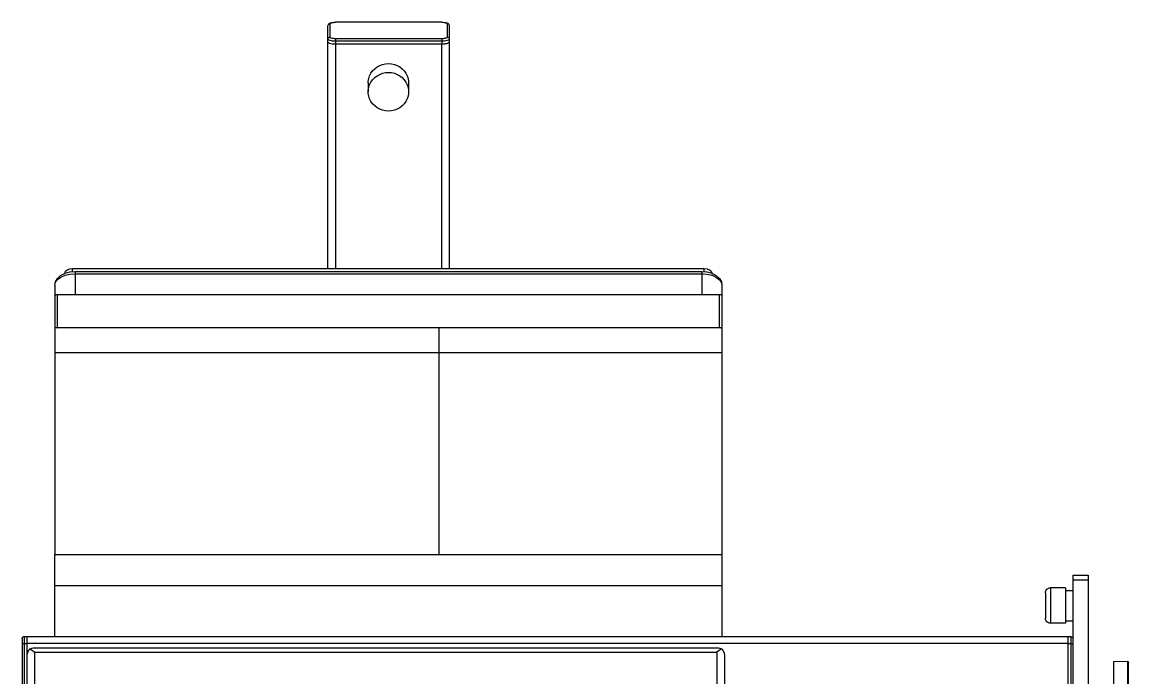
# Model space of a CAD drawing. Header units: millimetres. Extents: x 24547 to 62889, y 34568 to 56011.
# Drawn here: x 42120 to 42820, y 45632 to 46047 of the extents above; entities that cross this region are included whole.
import ezdxf

# ---------------------------------------------------------------- set-up
doc = ezdxf.new("R2010")
doc.units = ezdxf.units.MM
doc.linetypes.add('PEN_TYPE_1', pattern=[0])

# ---------------------------------------------------------------- blocks, each defined once
blk = doc.blocks.new('A$C4BB32A06')
at = {"color": 7, "linetype": 'PEN_TYPE_1'}
for points in [[(204.65, 1234.75), (204.78, 1236.62)], [(204.65, 1234.75), (204.78, 1235.07)], [(204.65, 1083.04), (204.65, 1234.75)], [(204.78, 1236.62), (204.85, 1237.11), (205.08, 1237.53), (205.37, 1237.87), (205.76, 1238.18), (206.28, 1238.43), (206.96, 1238.64), (207.78, 1238.8), (208.69, 1238.91), (209.57, 1238.93)], [(204.78, 1236.62), (204.85, 1236.99), (205.04, 1237.35), (205.3, 1237.61), (205.66, 1237.79), (206.08, 1237.86)], [(206.08, 1237.86), (206.15, 1238.05), (206.35, 1238.25), (206.67, 1238.43), (207.09, 1238.57), (207.61, 1238.7), (208.23, 1238.8), (208.88, 1238.85), (209.57, 1238.88)], [(206.08, 1229.44), (206.08, 1237.86)], [(276.72, 1238.93), (209.57, 1238.93)], [(276.72, 1238.93), (277.63, 1238.91), (278.51, 1238.8), (279.33, 1238.65), (280.01, 1238.43), (280.53, 1238.18), (280.95, 1237.87), (281.25, 1237.51), (281.44, 1237.09), (281.54, 1236.62)], [(276.72, 1238.88), (277.44, 1238.85), (278.09, 1238.8), (278.68, 1238.7), (279.23, 1238.57), (279.65, 1238.43), (279.98, 1238.25), (280.17, 1238.05), (280.24, 1237.86)], [(280.24, 1237.86), (280.66, 1237.79), (281.02, 1237.61), (281.28, 1237.35), (281.48, 1236.99), (281.54, 1236.62)], [(280.24, 1237.86), (280.24, 1229.44)], [(281.54, 1236.62), (281.54, 1226.38)], [(207.74, 1225.05), (207.39, 1225.08), (206.48, 1225.24), (205.69, 1225.47), (205.14, 1225.73), (204.78, 1226.02), (204.65, 1226.33)], [(204.78, 1228.21), (204.85, 1228.6), (205.04, 1228.92), (205.3, 1229.2), (205.66, 1229.38), (206.08, 1229.44)], [(209.57, 1226.81), (208.66, 1226.84), (207.74, 1226.92), (206.93, 1227.05), (206.18, 1227.23), (205.6, 1227.44), (205.14, 1227.68), (204.88, 1227.94), (204.78, 1228.21)], [(209.57, 1228.4), (208.88, 1228.43), (208.23, 1228.48), (207.61, 1228.58), (207.09, 1228.71), (206.67, 1228.86), (206.35, 1229.04), (206.15, 1229.23), (206.08, 1229.44)], [(276.72, 1228.4), (209.57, 1228.4)], [(209.57, 1228.4), (209.57, 1224.98)], [(276.72, 1226.81), (209.57, 1226.81)], [(280.24, 1229.44), (280.17, 1229.23), (279.98, 1229.04), (279.65, 1228.86), (279.23, 1228.71), (278.68, 1228.58), (278.09, 1228.48), (277.44, 1228.43), (276.72, 1228.4)], [(276.72, 1228.4), (276.72, 1224.98)], [(281.54, 1228.21), (281.44, 1227.94), (281.18, 1227.68), (280.73, 1227.44), (280.14, 1227.23), (279.39, 1227.05), (278.58, 1226.92), (277.67, 1226.84), (276.72, 1226.81)], [(280.24, 1229.44), (280.66, 1229.38), (281.02, 1229.2), (281.28, 1228.92), (281.48, 1228.6), (281.54, 1228.21)], [(281.41, 1226.06), (281.05, 1225.76), (280.5, 1225.5)], [(281.51, 1226.3), (281.41, 1226.06)], [(281.41, 1226.06), (281.41, 1083.04)], [(207.97, 1225.06), (207.74, 1225.05)], [(209.47, 1224.93), (207.74, 1225.05)], [(209.47, 1224.93), (209.47, 1083.04)], [(276.63, 1224.93), (209.57, 1224.93)], [(276.63, 1224.93), (276.63, 1083.04)], [(278.35, 1225.06), (276.72, 1224.98)], [(278.35, 1225.05), (276.72, 1224.95)], [(279.72, 1225.28), (278.81, 1225.11), (278.35, 1225.06)], [(279.72, 1225.28), (278.35, 1225.05)], [(280.37, 1225.47), (279.72, 1225.28)], [(230.24, 1200.47), (230.27, 1201.38), (230.56, 1203.21), (231.12, 1204.93), (231.96, 1206.59), (233.04, 1208.1), (234.34, 1209.44), (235.84, 1210.58), (237.5, 1211.49), (239.26, 1212.16), (241.11, 1212.56), (243.03, 1212.71)], [(243.03, 1212.71), (244.95, 1212.56), (246.81, 1212.16), (248.6, 1211.49), (250.23, 1210.58), (251.72, 1209.44), (253.02, 1208.1), (254.1, 1206.59), (254.95, 1204.93), (255.5, 1203.21), (255.79, 1201.38), (255.82, 1200.47)], [(230.24, 1194.87), (230.27, 1195.78), (230.56, 1197.59), (231.12, 1199.33), (231.96, 1200.98), (233.04, 1202.49), (234.34, 1203.82), (235.84, 1204.96), (237.5, 1205.89), (239.26, 1206.56), (241.11, 1206.96), (243.03, 1207.1)], [(243.03, 1207.1), (244.95, 1206.96), (246.81, 1206.56), (248.6, 1205.89), (250.23, 1204.96), (251.72, 1203.82), (253.02, 1202.49), (254.1, 1200.98), (254.95, 1199.33), (255.5, 1197.59), (255.79, 1195.78), (255.82, 1194.87)], [(230.24, 1200.47), (230.24, 1194.87)], [(255.82, 1200.47), (255.82, 1194.87)], [(243.03, 1182.63), (241.11, 1182.76), (239.26, 1183.17), (237.5, 1183.84), (235.84, 1184.75), (234.34, 1185.9), (233.04, 1187.24), (231.96, 1188.75), (231.12, 1190.4), (230.56, 1192.14), (230.27, 1193.94), (230.24, 1194.87)], [(255.82, 1194.87), (255.79, 1193.94), (255.5, 1192.14), (254.95, 1190.4), (254.1, 1188.75), (253.02, 1187.24), (251.72, 1185.9), (250.23, 1184.75), (248.6, 1183.84), (246.81, 1183.17), (244.95, 1182.76), (243.03, 1182.63)], [(32, 1072.41), (32.35, 1074.58), (33.59, 1076.72), (35.61, 1078.58), (38.38, 1080)], [(32, 1072.41), (32.42, 1074.3), (33.69, 1076.06), (35.74, 1077.59), (38.38, 1078.76)], [(38.38, 1080.29), (38.73, 1081.33), (39.78, 1082.24), (41.34, 1082.83), (43.19, 1083.04)], [(38.38, 1080), (38.38, 1080.29)], [(38.38, 1078.76), (41.47, 1079.49), (44.79, 1079.73)], [(38.44, 1080.01), (41.5, 1080.83), (44.79, 1081.1)], [(43.19, 1083.04), (442.87, 1083.04)], [(43.19, 1080.97), (43.19, 1083.04)], [(44.79, 1081.1), (441.27, 1081.1)], [(44.79, 1081.1), (44.79, 1066.65)], [(44.79, 1079.73), (441.27, 1079.73)], [(441.27, 1081.1), (444.56, 1080.83), (447.62, 1080.01)], [(441.27, 1081.1), (441.27, 1066.65)], [(441.27, 1079.73), (444.59, 1079.49), (447.69, 1078.76)], [(442.87, 1083.04), (444.72, 1082.83), (446.29, 1082.24), (447.33, 1081.33), (447.69, 1080.29)], [(442.87, 1080.97), (442.87, 1083.04)], [(447.69, 1080), (447.69, 1080.29)], [(447.69, 1080), (450.45, 1078.58), (452.47, 1076.72), (453.71, 1074.58), (454.07, 1072.41)], [(450.32, 1077.59), (447.69, 1078.76)], [(32, 1072.41), (32, 902.11)], [(450.32, 1077.59), (452.37, 1076.06), (453.64, 1074.3), (454.07, 1072.41)], [(454.07, 1072.41), (454.07, 902.11)], [(32, 1065.72), (32.19, 1066.18), (32.78, 1066.52), (33.59, 1066.65)], [(33.59, 1066.65), (452.47, 1066.65)], [(33.59, 1045.69), (33.59, 1066.65)], [(452.47, 1066.65), (453.29, 1066.52), (453.87, 1066.18), (454.07, 1065.72)], [(452.47, 1045.69), (452.47, 1066.65)], [(32, 1045.69), (454.07, 1045.69)], [(32.78, 1045.56), (33.59, 1045.69)], [(275, 1045.69), (275, 902.11)], [(452.47, 1045.69), (453.29, 1045.56)], [(32, 1029.96), (454.07, 1029.96)], [(32, 902.11), (454.07, 902.11)], [(32, 850.01), (32, 902.11)], [(454.07, 902.11), (454.07, 850.01)], [(676.33, 888.93), (685.93, 888.93)], [(676.33, 848.62), (676.33, 888.93)], [(676.33, 885.97), (685.93, 885.97)], [(685.93, 888.93), (685.93, 697.31)], [(32, 882.36), (454.07, 882.36)], [(658.75, 877.75), (658.82, 878.39), (659.01, 878.99), (659.3, 879.53), (659.69, 880), (660.16, 880.39), (660.7, 880.69), (661.3, 880.87), (661.94, 880.94)], [(658.75, 877.75), (658.75, 861.75)], [(671.55, 880.94), (661.94, 880.94)], [(661.94, 880.94), (661.94, 858.56)], [(671.55, 880.94), (671.55, 858.56)], [(671.55, 879.34), (676.33, 879.34)], [(661.94, 858.56), (661.3, 858.62), (660.7, 858.81), (660.16, 859.11), (659.69, 859.5), (659.3, 859.97), (659.01, 860.51), (658.82, 861.11), (658.75, 861.75)], [(671.55, 858.56), (661.94, 858.56)], [(671.55, 860.15), (676.33, 860.15)], [(11.23, 848.86), (11.33, 849.36), (11.59, 849.76), (12, 850.04), (12.5, 850.15)], [(11.23, 848.83), (11.23, 796.6)], [(12.5, 850.15), (14.42, 850.15)], [(12.5, 850.15), (12.5, 795.33)], [(14.42, 850.15), (14.42, 849.84)], [(673.14, 850.01), (14.42, 850.01)], [(14.42, 838.1), (14.42, 849.8)], [(675.06, 849.88), (673.14, 849.88)], [(673.14, 799.59), (673.14, 849.8)], [(675.06, 795.07), (675.06, 849.88)], [(675.06, 849.88), (675.55, 849.78), (675.95, 849.51), (676.23, 849.1), (676.33, 848.62)], [(676.33, 796.35), (676.33, 848.62)], [(11.23, 845.67), (12.5, 845.78)], [(12.5, 845.78), (14.42, 845.78)], [(673.14, 845.65), (14.42, 845.65)], [(14.42, 838.1), (14.61, 839.61), (15.23, 841.05), (16.37, 842.3)], [(16.37, 842.3), (17.28, 842.77), (18.23, 843.02), (18.85, 843.05)], [(16.37, 842.3), (19.2, 840.15)], [(18.85, 843.05), (451.27, 843.05)], [(453.74, 842.3), (450.91, 840.15)], [(451.27, 843.05), (451.89, 843.02), (452.83, 842.77), (453.74, 842.3)], [(453.74, 842.3), (454.85, 841.05), (455.5, 839.61), (455.69, 838.1)], [(675.06, 845.54), (673.14, 845.54)], [(676.33, 845.41), (675.06, 845.54)], [(14.42, 706.98), (14.42, 838.1)], [(19.2, 840.15), (450.91, 840.15)], [(19.2, 702.18), (19.2, 840.15)], [(450.91, 840.15), (450.91, 702.18)], [(455.69, 838.1), (455.69, 706.98)], [(701.89, 834.41), (710.67, 834.42)], [(701.89, 834.41), (701.98, 732.08)], [(710.67, 834.42), (710.77, 732.08)], [(710.67, 834.42), (710.98, 834.36), (711.22, 834.19), (711.39, 833.93), (711.46, 833.62)], [(711.59, 732.97), (711.46, 833.53)]]:
    blk.add_lwpolyline(points, dxfattribs=at)

msp = doc.modelspace()

# ---------------------------------------------------------------- block references
msp.add_blockref('A$C4BB32A06', (42108.73, 44808.36))

doc.saveas('drawing.dxf')
